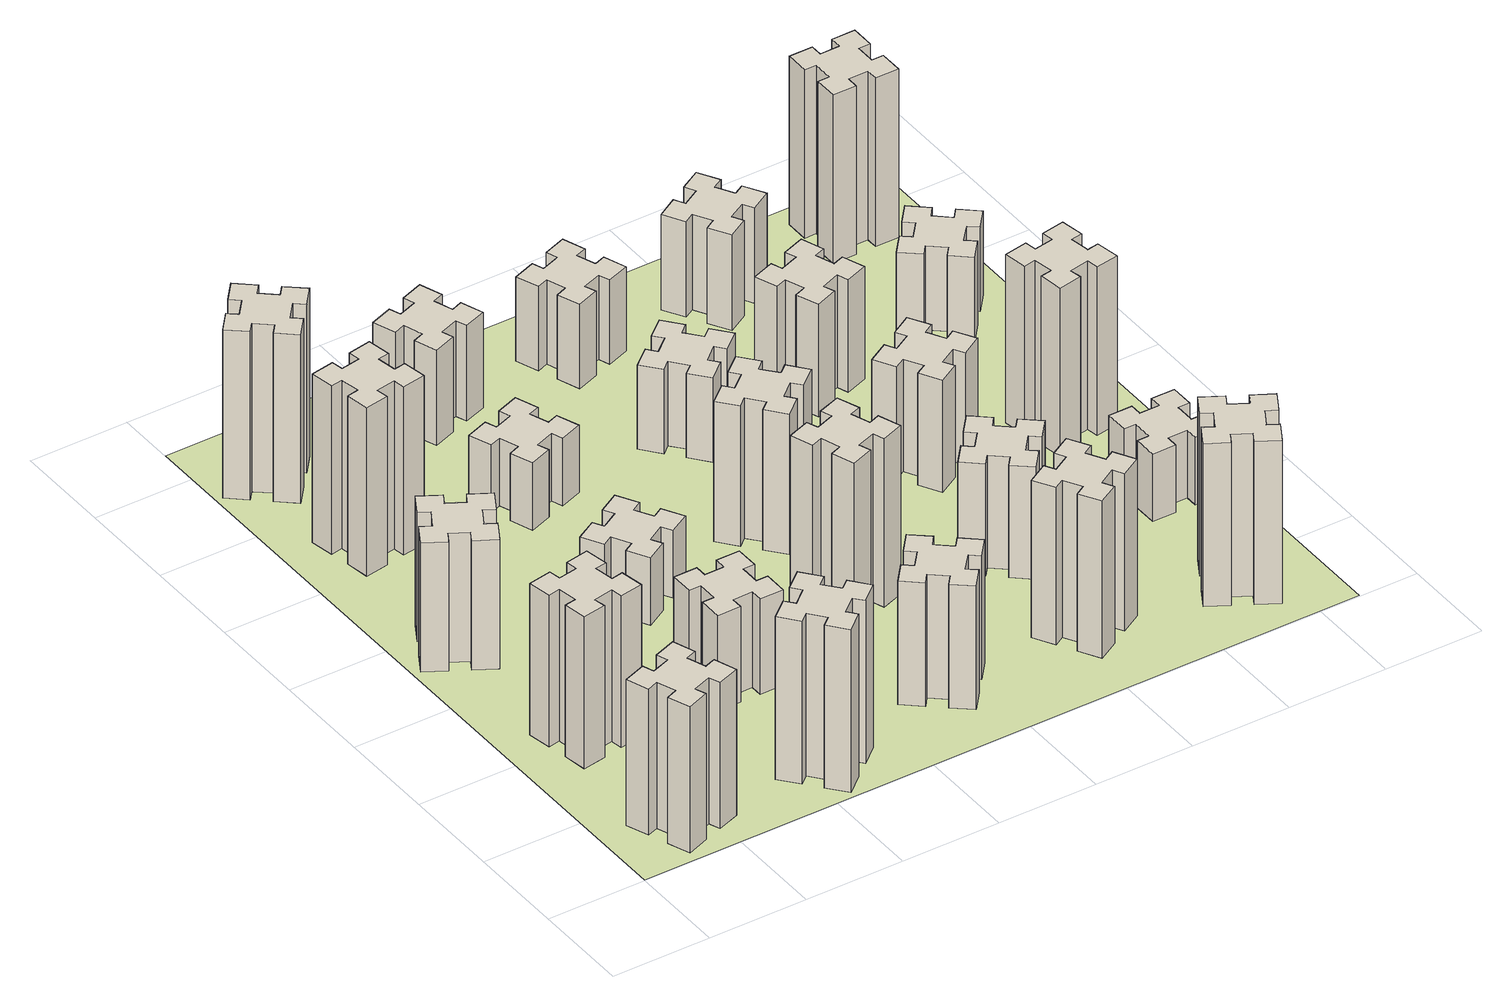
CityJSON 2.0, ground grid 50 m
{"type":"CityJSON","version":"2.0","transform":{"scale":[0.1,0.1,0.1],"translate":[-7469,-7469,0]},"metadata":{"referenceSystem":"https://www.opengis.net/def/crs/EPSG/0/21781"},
"CityObjects":{
"building1":{"type":"Building","attributes":{"class":"1000","function":"1000","usage":"1000","yearOfConstruction":2016,"roofType":"1000","measuredHeight":78,"storeysAboveGround":30,"storeysBelowGround":0},"geometry":[{"type":"Solid","lod":"1","boundaries":[[[[0,1,2,3,4,5,6,7,8,9,10,11,12,13,14,15,16,17,18,19]],[[17,16,20,21]],[[16,15,22,20]],[[15,14,23,22]],[[14,13,24,23]],[[13,12,25,24]],[[12,11,26,25]],[[11,10,27,26]],[[10,9,28,27]],[[9,8,29,28]],[[8,7,30,29]],[[7,6,31,30]],[[6,5,32,31]],[[5,4,33,32]],[[4,3,34,33]],[[3,2,35,34]],[[2,1,36,35]],[[1,0,37,36]],[[0,19,38,37]],[[19,18,39,38]],[[18,17,21,39]],[[24,25,26,27,28,29,30,31,32,33,34,35,36,37,38,39,21,20,22,23]]]]}]},
"building2":{"type":"Building","attributes":{"class":"1000","function":"1000","usage":"1000","yearOfConstruction":2016,"roofType":"1000","measuredHeight":81,"storeysAboveGround":30,"storeysBelowGround":0},"geometry":[{"type":"Solid","lod":"1","boundaries":[[[[40,41,42,43,44,45,46,47,48,49,50,51,52,53,54,55,56,57,58,59]],[[57,56,60,61]],[[56,55,62,60]],[[55,54,63,62]],[[54,53,64,63]],[[53,52,65,64]],[[52,51,66,65]],[[51,50,67,66]],[[50,49,68,67]],[[49,48,69,68]],[[48,47,70,69]],[[47,46,71,70]],[[46,45,72,71]],[[45,44,73,72]],[[44,43,74,73]],[[43,42,75,74]],[[42,41,76,75]],[[41,40,77,76]],[[40,59,78,77]],[[59,58,79,78]],[[58,57,61,79]],[[64,65,66,67,68,69,70,71,72,73,74,75,76,77,78,79,61,60,62,63]]]]}]},
"building3":{"type":"Building","attributes":{"class":"1000","function":"1000","usage":"1000","yearOfConstruction":2016,"roofType":"1000","measuredHeight":69,"storeysAboveGround":30,"storeysBelowGround":0},"geometry":[{"type":"Solid","lod":"1","boundaries":[[[[80,81,82,83,84,85,86,87,88,89,90,91,92,93,94,95,96,97,98,99]],[[97,96,100,101]],[[96,95,102,100]],[[95,94,103,102]],[[94,93,104,103]],[[93,92,105,104]],[[92,91,106,105]],[[91,90,107,106]],[[90,89,108,107]],[[89,88,109,108]],[[88,87,110,109]],[[87,86,111,110]],[[86,85,112,111]],[[85,84,113,112]],[[84,83,114,113]],[[83,82,115,114]],[[82,81,116,115]],[[81,80,117,116]],[[80,99,118,117]],[[99,98,119,118]],[[98,97,101,119]],[[104,105,106,107,108,109,110,111,112,113,114,115,116,117,118,119,101,100,102,103]]]]}]},
"building4":{"type":"Building","attributes":{"class":"1000","function":"1000","usage":"1000","yearOfConstruction":2016,"roofType":"1000","measuredHeight":90,"storeysAboveGround":30,"storeysBelowGround":0},"geometry":[{"type":"Solid","lod":"1","boundaries":[[[[120,121,122,123,124,125,126,127,128,129,130,131,132,133,134,135,136,137,138,139]],[[137,136,140,141]],[[136,135,142,140]],[[135,134,143,142]],[[134,133,144,143]],[[133,132,145,144]],[[132,131,146,145]],[[131,130,147,146]],[[130,129,148,147]],[[129,128,149,148]],[[128,127,150,149]],[[127,126,151,150]],[[126,125,152,151]],[[125,124,153,152]],[[124,123,154,153]],[[123,122,155,154]],[[122,121,156,155]],[[121,120,157,156]],[[120,139,158,157]],[[139,138,159,158]],[[138,137,141,159]],[[144,145,146,147,148,149,150,151,152,153,154,155,156,157,158,159,141,140,142,143]]]]}]},
"building5":{"type":"Building","attributes":{"class":"1000","function":"1000","usage":"1000","yearOfConstruction":2016,"roofType":"1000","measuredHeight":87,"storeysAboveGround":30,"storeysBelowGround":0},"geometry":[{"type":"Solid","lod":"1","boundaries":[[[[160,161,162,163,164,165,166,167,168,169,170,171,172,173,174,175,176,177,178,179]],[[177,176,180,181]],[[176,175,182,180]],[[175,174,183,182]],[[174,173,184,183]],[[173,172,185,184]],[[172,171,186,185]],[[171,170,187,186]],[[170,169,188,187]],[[169,168,189,188]],[[168,167,190,189]],[[167,166,191,190]],[[166,165,192,191]],[[165,164,193,192]],[[164,163,194,193]],[[163,162,195,194]],[[162,161,196,195]],[[161,160,197,196]],[[160,179,198,197]],[[179,178,199,198]],[[178,177,181,199]],[[184,185,186,187,188,189,190,191,192,193,194,195,196,197,198,199,181,180,182,183]]]]}]},
"building6":{"type":"Building","attributes":{"class":"1000","function":"1000","usage":"1000","yearOfConstruction":2016,"roofType":"1000","measuredHeight":90,"storeysAboveGround":30,"storeysBelowGround":0},"geometry":[{"type":"Solid","lod":"1","boundaries":[[[[200,201,202,203,204,205,206,207,208,209,210,211,212,213,214,215,216,217,218,219]],[[217,216,220,221]],[[216,215,222,220]],[[215,214,223,222]],[[214,213,224,223]],[[213,212,225,224]],[[212,211,226,225]],[[211,210,227,226]],[[210,209,228,227]],[[209,208,229,228]],[[208,207,230,229]],[[207,206,231,230]],[[206,205,232,231]],[[205,204,233,232]],[[204,203,234,233]],[[203,202,235,234]],[[202,201,236,235]],[[201,200,237,236]],[[200,219,238,237]],[[219,218,239,238]],[[218,217,221,239]],[[224,225,226,227,228,229,230,231,232,233,234,235,236,237,238,239,221,220,222,223]]]]}]},
"building7":{"type":"Building","attributes":{"class":"1000","function":"1000","usage":"1000","yearOfConstruction":2016,"roofType":"1000","measuredHeight":51,"storeysAboveGround":30,"storeysBelowGround":0},"geometry":[{"type":"Solid","lod":"1","boundaries":[[[[240,241,242,243,244,245,246,247,248,249,250,251,252,253,254,255,256,257,258,259]],[[257,256,260,261]],[[256,255,262,260]],[[255,254,263,262]],[[254,253,264,263]],[[253,252,265,264]],[[252,251,266,265]],[[251,250,267,266]],[[250,249,268,267]],[[249,248,269,268]],[[248,247,270,269]],[[247,246,271,270]],[[246,245,272,271]],[[245,244,273,272]],[[244,243,274,273]],[[243,242,275,274]],[[242,241,276,275]],[[241,240,277,276]],[[240,259,278,277]],[[259,258,279,278]],[[258,257,261,279]],[[264,265,266,267,268,269,270,271,272,273,274,275,276,277,278,279,261,260,262,263]]]]}]},
"building8":{"type":"Building","attributes":{"class":"1000","function":"1000","usage":"1000","yearOfConstruction":2016,"roofType":"1000","measuredHeight":36,"storeysAboveGround":30,"storeysBelowGround":0},"geometry":[{"type":"Solid","lod":"1","boundaries":[[[[280,281,282,283,284,285,286,287,288,289,290,291,292,293,294,295,296,297,298,299]],[[297,296,300,301]],[[296,295,302,300]],[[295,294,303,302]],[[294,293,304,303]],[[293,292,305,304]],[[292,291,306,305]],[[291,290,307,306]],[[290,289,308,307]],[[289,288,309,308]],[[288,287,310,309]],[[287,286,311,310]],[[286,285,312,311]],[[285,284,313,312]],[[284,283,314,313]],[[283,282,315,314]],[[282,281,316,315]],[[281,280,317,316]],[[280,299,318,317]],[[299,298,319,318]],[[298,297,301,319]],[[304,305,306,307,308,309,310,311,312,313,314,315,316,317,318,319,301,300,302,303]]]]}]},
"building9":{"type":"Building","attributes":{"class":"1000","function":"1000","usage":"1000","yearOfConstruction":2016,"roofType":"1000","measuredHeight":36,"storeysAboveGround":30,"storeysBelowGround":0},"geometry":[{"type":"Solid","lod":"1","boundaries":[[[[320,321,322,323,324,325,326,327,328,329,330,331,332,333,334,335,336,337,338,339]],[[337,336,340,341]],[[336,335,342,340]],[[335,334,343,342]],[[334,333,344,343]],[[333,332,345,344]],[[332,331,346,345]],[[331,330,347,346]],[[330,329,348,347]],[[329,328,349,348]],[[328,327,350,349]],[[327,326,351,350]],[[326,325,352,351]],[[325,324,353,352]],[[324,323,354,353]],[[323,322,355,354]],[[322,321,356,355]],[[321,320,357,356]],[[320,339,358,357]],[[339,338,359,358]],[[338,337,341,359]],[[344,345,346,347,348,349,350,351,352,353,354,355,356,357,358,359,341,340,342,343]]]]}]},
"building10":{"type":"Building","attributes":{"class":"1000","function":"1000","usage":"1000","yearOfConstruction":2016,"roofType":"1000","measuredHeight":66,"storeysAboveGround":30,"storeysBelowGround":0},"geometry":[{"type":"Solid","lod":"1","boundaries":[[[[360,361,362,363,364,365,366,367,368,369,370,371,372,373,374,375,376,377,378,379]],[[377,376,380,381]],[[376,375,382,380]],[[375,374,383,382]],[[374,373,384,383]],[[373,372,385,384]],[[372,371,386,385]],[[371,370,387,386]],[[370,369,388,387]],[[369,368,389,388]],[[368,367,390,389]],[[367,366,391,390]],[[366,365,392,391]],[[365,364,393,392]],[[364,363,394,393]],[[363,362,395,394]],[[362,361,396,395]],[[361,360,397,396]],[[360,379,398,397]],[[379,378,399,398]],[[378,377,381,399]],[[384,385,386,387,388,389,390,391,392,393,394,395,396,397,398,399,381,380,382,383]]]]}]},
"building11":{"type":"Building","attributes":{"class":"1000","function":"1000","usage":"1000","yearOfConstruction":2016,"roofType":"1000","measuredHeight":51,"storeysAboveGround":30,"storeysBelowGround":0},"geometry":[{"type":"Solid","lod":"1","boundaries":[[[[400,401,402,403,404,405,406,407,408,409,410,411,412,413,414,415,416,417,418,419]],[[417,416,420,421]],[[416,415,422,420]],[[415,414,423,422]],[[414,413,424,423]],[[413,412,425,424]],[[412,411,426,425]],[[411,410,427,426]],[[410,409,428,427]],[[409,408,429,428]],[[408,407,430,429]],[[407,406,431,430]],[[406,405,432,431]],[[405,404,433,432]],[[404,403,434,433]],[[403,402,435,434]],[[402,401,436,435]],[[401,400,437,436]],[[400,419,438,437]],[[419,418,439,438]],[[418,417,421,439]],[[424,425,426,427,428,429,430,431,432,433,434,435,436,437,438,439,421,420,422,423]]]]}]},
"building12":{"type":"Building","attributes":{"class":"1000","function":"1000","usage":"1000","yearOfConstruction":2016,"roofType":"1000","measuredHeight":90,"storeysAboveGround":30,"storeysBelowGround":0},"geometry":[{"type":"Solid","lod":"1","boundaries":[[[[440,441,442,443,444,445,446,447,448,449,450,451,452,453,454,455,456,457,458,459]],[[457,456,460,461]],[[456,455,462,460]],[[455,454,463,462]],[[454,453,464,463]],[[453,452,465,464]],[[452,451,466,465]],[[451,450,467,466]],[[450,449,468,467]],[[449,448,469,468]],[[448,447,470,469]],[[447,446,471,470]],[[446,445,472,471]],[[445,444,473,472]],[[444,443,474,473]],[[443,442,475,474]],[[442,441,476,475]],[[441,440,477,476]],[[440,459,478,477]],[[459,458,479,478]],[[458,457,461,479]],[[464,465,466,467,468,469,470,471,472,473,474,475,476,477,478,479,461,460,462,463]]]]}]},
"building13":{"type":"Building","attributes":{"class":"1000","function":"1000","usage":"1000","yearOfConstruction":2016,"roofType":"1000","measuredHeight":75,"storeysAboveGround":30,"storeysBelowGround":0},"geometry":[{"type":"Solid","lod":"1","boundaries":[[[[480,481,482,483,484,485,486,487,488,489,490,491,492,493,494,495,496,497,498,499]],[[497,496,500,501]],[[496,495,502,500]],[[495,494,503,502]],[[494,493,504,503]],[[493,492,505,504]],[[492,491,506,505]],[[491,490,507,506]],[[490,489,508,507]],[[489,488,509,508]],[[488,487,510,509]],[[487,486,511,510]],[[486,485,512,511]],[[485,484,513,512]],[[484,483,514,513]],[[483,482,515,514]],[[482,481,516,515]],[[481,480,517,516]],[[480,499,518,517]],[[499,498,519,518]],[[498,497,501,519]],[[504,505,506,507,508,509,510,511,512,513,514,515,516,517,518,519,501,500,502,503]]]]}]},
"building14":{"type":"Building","attributes":{"class":"1000","function":"1000","usage":"1000","yearOfConstruction":2016,"roofType":"1000","measuredHeight":45,"storeysAboveGround":30,"storeysBelowGround":0},"geometry":[{"type":"Solid","lod":"1","boundaries":[[[[520,521,522,523,524,525,526,527,528,529,530,531,532,533,534,535,536,537,538,539]],[[537,536,540,541]],[[536,535,542,540]],[[535,534,543,542]],[[534,533,544,543]],[[533,532,545,544]],[[532,531,546,545]],[[531,530,547,546]],[[530,529,548,547]],[[529,528,549,548]],[[528,527,550,549]],[[527,526,551,550]],[[526,525,552,551]],[[525,524,553,552]],[[524,523,554,553]],[[523,522,555,554]],[[522,521,556,555]],[[521,520,557,556]],[[520,539,558,557]],[[539,538,559,558]],[[538,537,541,559]],[[544,545,546,547,548,549,550,551,552,553,554,555,556,557,558,559,541,540,542,543]]]]}]},
"building15":{"type":"Building","attributes":{"class":"1000","function":"1000","usage":"1000","yearOfConstruction":2016,"roofType":"1000","measuredHeight":84,"storeysAboveGround":30,"storeysBelowGround":0},"geometry":[{"type":"Solid","lod":"1","boundaries":[[[[560,561,562,563,564,565,566,567,568,569,570,571,572,573,574,575,576,577,578,579]],[[577,576,580,581]],[[576,575,582,580]],[[575,574,583,582]],[[574,573,584,583]],[[573,572,585,584]],[[572,571,586,585]],[[571,570,587,586]],[[570,569,588,587]],[[569,568,589,588]],[[568,567,590,589]],[[567,566,591,590]],[[566,565,592,591]],[[565,564,593,592]],[[564,563,594,593]],[[563,562,595,594]],[[562,561,596,595]],[[561,560,597,596]],[[560,579,598,597]],[[579,578,599,598]],[[578,577,581,599]],[[584,585,586,587,588,589,590,591,592,593,594,595,596,597,598,599,581,580,582,583]]]]}]},
"building16":{"type":"Building","attributes":{"class":"1000","function":"1000","usage":"1000","yearOfConstruction":2016,"roofType":"1000","measuredHeight":45,"storeysAboveGround":30,"storeysBelowGround":0},"geometry":[{"type":"Solid","lod":"1","boundaries":[[[[600,601,602,603,604,605,606,607,608,609,610,611,612,613,614,615,616,617,618,619]],[[617,616,620,621]],[[616,615,622,620]],[[615,614,623,622]],[[614,613,624,623]],[[613,612,625,624]],[[612,611,626,625]],[[611,610,627,626]],[[610,609,628,627]],[[609,608,629,628]],[[608,607,630,629]],[[607,606,631,630]],[[606,605,632,631]],[[605,604,633,632]],[[604,603,634,633]],[[603,602,635,634]],[[602,601,636,635]],[[601,600,637,636]],[[600,619,638,637]],[[619,618,639,638]],[[618,617,621,639]],[[624,625,626,627,628,629,630,631,632,633,634,635,636,637,638,639,621,620,622,623]]]]}]},
"building17":{"type":"Building","attributes":{"class":"1000","function":"1000","usage":"1000","yearOfConstruction":2016,"roofType":"1000","measuredHeight":60,"storeysAboveGround":30,"storeysBelowGround":0},"geometry":[{"type":"Solid","lod":"1","boundaries":[[[[640,641,642,643,644,645,646,647,648,649,650,651,652,653,654,655,656,657,658,659]],[[657,656,660,661]],[[656,655,662,660]],[[655,654,663,662]],[[654,653,664,663]],[[653,652,665,664]],[[652,651,666,665]],[[651,650,667,666]],[[650,649,668,667]],[[649,648,669,668]],[[648,647,670,669]],[[647,646,671,670]],[[646,645,672,671]],[[645,644,673,672]],[[644,643,674,673]],[[643,642,675,674]],[[642,641,676,675]],[[641,640,677,676]],[[640,659,678,677]],[[659,658,679,678]],[[658,657,661,679]],[[664,665,666,667,668,669,670,671,672,673,674,675,676,677,678,679,661,660,662,663]]]]}]},
"building18":{"type":"Building","attributes":{"class":"1000","function":"1000","usage":"1000","yearOfConstruction":2016,"roofType":"1000","measuredHeight":60,"storeysAboveGround":30,"storeysBelowGround":0},"geometry":[{"type":"Solid","lod":"1","boundaries":[[[[680,681,682,683,684,685,686,687,688,689,690,691,692,693,694,695,696,697,698,699]],[[697,696,700,701]],[[696,695,702,700]],[[695,694,703,702]],[[694,693,704,703]],[[693,692,705,704]],[[692,691,706,705]],[[691,690,707,706]],[[690,689,708,707]],[[689,688,709,708]],[[688,687,710,709]],[[687,686,711,710]],[[686,685,712,711]],[[685,684,713,712]],[[684,683,714,713]],[[683,682,715,714]],[[682,681,716,715]],[[681,680,717,716]],[[680,699,718,717]],[[699,698,719,718]],[[698,697,701,719]],[[704,705,706,707,708,709,710,711,712,713,714,715,716,717,718,719,701,700,702,703]]]]}]},
"building19":{"type":"Building","attributes":{"class":"1000","function":"1000","usage":"1000","yearOfConstruction":2016,"roofType":"1000","measuredHeight":60,"storeysAboveGround":30,"storeysBelowGround":0},"geometry":[{"type":"Solid","lod":"1","boundaries":[[[[720,721,722,723,724,725,726,727,728,729,730,731,732,733,734,735,736,737,738,739]],[[737,736,740,741]],[[736,735,742,740]],[[735,734,743,742]],[[734,733,744,743]],[[733,732,745,744]],[[732,731,746,745]],[[731,730,747,746]],[[730,729,748,747]],[[729,728,749,748]],[[728,727,750,749]],[[727,726,751,750]],[[726,725,752,751]],[[725,724,753,752]],[[724,723,754,753]],[[723,722,755,754]],[[722,721,756,755]],[[721,720,757,756]],[[720,739,758,757]],[[739,738,759,758]],[[738,737,741,759]],[[744,745,746,747,748,749,750,751,752,753,754,755,756,757,758,759,741,740,742,743]]]]}]},
"building20":{"type":"Building","attributes":{"class":"1000","function":"1000","usage":"1000","yearOfConstruction":2016,"roofType":"1000","measuredHeight":87,"storeysAboveGround":30,"storeysBelowGround":0},"geometry":[{"type":"Solid","lod":"1","boundaries":[[[[760,761,762,763,764,765,766,767,768,769,770,771,772,773,774,775,776,777,778,779]],[[777,776,780,781]],[[776,775,782,780]],[[775,774,783,782]],[[774,773,784,783]],[[773,772,785,784]],[[772,771,786,785]],[[771,770,787,786]],[[770,769,788,787]],[[769,768,789,788]],[[768,767,790,789]],[[767,766,791,790]],[[766,765,792,791]],[[765,764,793,792]],[[764,763,794,793]],[[763,762,795,794]],[[762,761,796,795]],[[761,760,797,796]],[[760,779,798,797]],[[779,778,799,798]],[[778,777,781,799]],[[784,785,786,787,788,789,790,791,792,793,794,795,796,797,798,799,781,780,782,783]]]]}]},
"building21":{"type":"Building","attributes":{"class":"1000","function":"1000","usage":"1000","yearOfConstruction":2016,"roofType":"1000","measuredHeight":51,"storeysAboveGround":30,"storeysBelowGround":0},"geometry":[{"type":"Solid","lod":"1","boundaries":[[[[800,801,802,803,804,805,806,807,808,809,810,811,812,813,814,815,816,817,818,819]],[[817,816,820,821]],[[816,815,822,820]],[[815,814,823,822]],[[814,813,824,823]],[[813,812,825,824]],[[812,811,826,825]],[[811,810,827,826]],[[810,809,828,827]],[[809,808,829,828]],[[808,807,830,829]],[[807,806,831,830]],[[806,805,832,831]],[[805,804,833,832]],[[804,803,834,833]],[[803,802,835,834]],[[802,801,836,835]],[[801,800,837,836]],[[800,819,838,837]],[[819,818,839,838]],[[818,817,821,839]],[[824,825,826,827,828,829,830,831,832,833,834,835,836,837,838,839,821,820,822,823]]]]}]},
"building22":{"type":"Building","attributes":{"class":"1000","function":"1000","usage":"1000","yearOfConstruction":2016,"roofType":"1000","measuredHeight":36,"storeysAboveGround":30,"storeysBelowGround":0},"geometry":[{"type":"Solid","lod":"1","boundaries":[[[[840,841,842,843,844,845,846,847,848,849,850,851,852,853,854,855,856,857,858,859]],[[857,856,860,861]],[[856,855,862,860]],[[855,854,863,862]],[[854,853,864,863]],[[853,852,865,864]],[[852,851,866,865]],[[851,850,867,866]],[[850,849,868,867]],[[849,848,869,868]],[[848,847,870,869]],[[847,846,871,870]],[[846,845,872,871]],[[845,844,873,872]],[[844,843,874,873]],[[843,842,875,874]],[[842,841,876,875]],[[841,840,877,876]],[[840,859,878,877]],[[859,858,879,878]],[[858,857,861,879]],[[864,865,866,867,868,869,870,871,872,873,874,875,876,877,878,879,861,860,862,863]]]]}]},
"building23":{"type":"Building","attributes":{"class":"1000","function":"1000","usage":"1000","yearOfConstruction":2016,"roofType":"1000","measuredHeight":90,"storeysAboveGround":30,"storeysBelowGround":0},"geometry":[{"type":"Solid","lod":"1","boundaries":[[[[880,881,882,883,884,885,886,887,888,889,890,891,892,893,894,895,896,897,898,899]],[[897,896,900,901]],[[896,895,902,900]],[[895,894,903,902]],[[894,893,904,903]],[[893,892,905,904]],[[892,891,906,905]],[[891,890,907,906]],[[890,889,908,907]],[[889,888,909,908]],[[888,887,910,909]],[[887,886,911,910]],[[886,885,912,911]],[[885,884,913,912]],[[884,883,914,913]],[[883,882,915,914]],[[882,881,916,915]],[[881,880,917,916]],[[880,899,918,917]],[[899,898,919,918]],[[898,897,901,919]],[[904,905,906,907,908,909,910,911,912,913,914,915,916,917,918,919,901,900,902,903]]]]}]},
"building24":{"type":"Building","attributes":{"class":"1000","function":"1000","usage":"1000","yearOfConstruction":2016,"roofType":"1000","measuredHeight":45,"storeysAboveGround":30,"storeysBelowGround":0},"geometry":[{"type":"Solid","lod":"1","boundaries":[[[[920,921,922,923,924,925,926,927,928,929,930,931,932,933,934,935,936,937,938,939]],[[937,936,940,941]],[[936,935,942,940]],[[935,934,943,942]],[[934,933,944,943]],[[933,932,945,944]],[[932,931,946,945]],[[931,930,947,946]],[[930,929,948,947]],[[929,928,949,948]],[[928,927,950,949]],[[927,926,951,950]],[[926,925,952,951]],[[925,924,953,952]],[[924,923,954,953]],[[923,922,955,954]],[[922,921,956,955]],[[921,920,957,956]],[[920,939,958,957]],[[939,938,959,958]],[[938,937,941,959]],[[944,945,946,947,948,949,950,951,952,953,954,955,956,957,958,959,941,940,942,943]]]]}]},
"building25":{"type":"Building","attributes":{"class":"1000","function":"1000","usage":"1000","yearOfConstruction":2016,"roofType":"1000","measuredHeight":90,"storeysAboveGround":30,"storeysBelowGround":0},"geometry":[{"type":"Solid","lod":"1","boundaries":[[[[960,961,962,963,964,965,966,967,968,969,970,971,972,973,974,975,976,977,978,979]],[[977,976,980,981]],[[976,975,982,980]],[[975,974,983,982]],[[974,973,984,983]],[[973,972,985,984]],[[972,971,986,985]],[[971,970,987,986]],[[970,969,988,987]],[[969,968,989,988]],[[968,967,990,989]],[[967,966,991,990]],[[966,965,992,991]],[[965,964,993,992]],[[964,963,994,993]],[[963,962,995,994]],[[962,961,996,995]],[[961,960,997,996]],[[960,979,998,997]],[[979,978,999,998]],[[978,977,981,999]],[[984,985,986,987,988,989,990,991,992,993,994,995,996,997,998,999,981,980,982,983]]]]}]},
"landuse1":{"type":"LandUse","attributes":{"name":"plot1","function":"1010"},"geometry":[{"type":"MultiSurface","lod":"1","boundaries":[[[1000,1001,1002,1003]]]}]}
},
"vertices":[
[385,396,0],[291,362,0],[270,418,0],[157,377,0],[199,264,0],[255,285,0],[289,191,0],[233,170,0],[274,57,0],[387,99,0],[366,155,0],[460,189,0],[480,133,0],[593,174,0],[552,287,0],[496,266,0],[462,360,0],[518,380,0],[477,493,0],[364,452,0],[462,360,780],[518,380,780],[496,266,780],[552,287,780],[593,174,780],[480,133,780],[460,189,780],[366,155,780],[387,99,780],[274,57,780],[233,170,780],[289,191,780],[255,285,780],[199,264,780],[157,377,780],[270,418,780],[291,362,780],[385,396,780],[364,452,780],[477,493,780],
[405,1132,0],[307,1115,0],[297,1174,0],[178,1153,0],[199,1035,0],[258,1045,0],[276,947,0],[217,937,0],[237,818,0],[356,839,0],[345,898,0],[444,916,0],[454,857,0],[572,877,0],[551,996,0],[492,985,0],[475,1084,0],[534,1094,0],[513,1212,0],[395,1191,0],[475,1084,810],[534,1094,810],[492,985,810],[551,996,810],[572,877,810],[454,857,810],[444,916,810],[345,898,810],[356,839,810],[237,818,810],[217,937,810],[276,947,810],[258,1045,810],[199,1035,810],[178,1153,810],[297,1174,810],[307,1115,810],[405,1132,810],[395,1191,810],[513,1212,810],
[374,1926,0],[287,1976,0],[317,2028,0],[213,2088,0],[153,1984,0],[205,1954,0],[155,1867,0],[103,1897,0],[43,1793,0],[147,1733,0],[177,1785,0],[264,1735,0],[234,1683,0],[338,1623,0],[398,1727,0],[346,1757,0],[396,1844,0],[448,1814,0],[508,1918,0],[404,1978,0],[396,1844,690],[448,1814,690],[346,1757,690],[398,1727,690],[338,1623,690],[234,1683,690],[264,1735,690],[177,1785,690],[147,1733,690],[43,1793,690],[103,1897,690],[155,1867,690],[205,1954,690],[153,1984,690],[213,2088,690],[317,2028,690],[287,1976,690],[374,1926,690],[404,1978,690],[508,1918,690],
[405,2812,0],[307,2795,0],[297,2854,0],[178,2833,0],[199,2715,0],[258,2725,0],[276,2627,0],[217,2617,0],[237,2498,0],[356,2519,0],[345,2578,0],[444,2596,0],[454,2537,0],[572,2557,0],[551,2676,0],[492,2665,0],[475,2764,0],[534,2774,0],[513,2892,0],[395,2871,0],[475,2764,900],[534,2774,900],[492,2665,900],[551,2676,900],[572,2557,900],[454,2537,900],[444,2596,900],[345,2578,900],[356,2519,900],[237,2498,900],[217,2617,900],[276,2627,900],[258,2725,900],[199,2715,900],[178,2833,900],[297,2854,900],[307,2795,900],[405,2812,900],[395,2871,900],[513,2892,900],
[1232,308,0],[1167,384,0],[1213,423,0],[1136,515,0],[1044,438,0],[1083,392,0],[1006,327,0],[968,373,0],[876,296,0],[953,204,0],[999,243,0],[1063,166,0],[1017,128,0],[1094,36,0],[1186,113,0],[1148,159,0],[1224,223,0],[1263,177,0],[1355,254,0],[1278,346,0],[1224,223,870],[1263,177,870],[1148,159,870],[1186,113,870],[1094,36,870],[1017,128,870],[1063,166,870],[999,243,870],[953,204,870],[876,296,870],[968,373,870],[1006,327,870],[1083,392,870],[1044,438,870],[1136,515,870],[1213,423,870],[1167,384,870],[1232,308,870],[1278,346,870],[1355,254,870],
[384,3387,0],[308,3452,0],[346,3498,0],[254,3575,0],[177,3483,0],[223,3444,0],[159,3368,0],[113,3406,0],[36,3314,0],[128,3237,0],[166,3283,0],[243,3219,0],[204,3173,0],[296,3096,0],[373,3188,0],[327,3226,0],[392,3303,0],[438,3264,0],[515,3356,0],[423,3433,0],[392,3303,900],[438,3264,900],[327,3226,900],[373,3188,900],[296,3096,900],[204,3173,900],[243,3219,900],[166,3283,900],[128,3237,900],[36,3314,900],[113,3406,900],[159,3368,900],[223,3444,900],[177,3483,900],[254,3575,900],[346,3498,900],[308,3452,900],[384,3387,900],[423,3433,900],[515,3356,900],
[1165,1125,0],[1065,1125,0],[1065,1185,0],[945,1185,0],[945,1065,0],[1005,1065,0],[1005,965,0],[945,965,0],[945,845,0],[1065,845,0],[1065,905,0],[1165,905,0],[1165,845,0],[1285,845,0],[1285,965,0],[1225,965,0],[1225,1065,0],[1285,1065,0],[1285,1185,0],[1165,1185,0],[1225,1065,510],[1285,1065,510],[1225,965,510],[1285,965,510],[1285,845,510],[1165,845,510],[1165,905,510],[1065,905,510],[1065,845,510],[945,845,510],[945,965,510],[1005,965,510],[1005,1065,510],[945,1065,510],[945,1185,510],[1065,1185,510],[1065,1125,510],[1165,1125,510],[1165,1185,510],[1285,1185,510],
[995,1744,0],[1045,1657,0],[993,1627,0],[1053,1523,0],[1157,1583,0],[1127,1635,0],[1214,1685,0],[1244,1633,0],[1348,1693,0],[1288,1797,0],[1236,1767,0],[1186,1854,0],[1238,1884,0],[1178,1988,0],[1074,1928,0],[1104,1876,0],[1017,1826,0],[987,1878,0],[883,1818,0],[943,1714,0],[1017,1826,360],[987,1878,360],[1104,1876,360],[1074,1928,360],[1178,1988,360],[1238,1884,360],[1186,1854,360],[1236,1767,360],[1288,1797,360],[1348,1693,360],[1244,1633,360],[1214,1685,360],[1127,1635,360],[1157,1583,360],[1053,1523,360],[993,1627,360],[1045,1657,360],[995,1744,360],[943,1714,360],[883,1818,360],
[1125,2716,0],[1031,2682,0],[1010,2738,0],[897,2697,0],[939,2584,0],[995,2605,0],[1029,2511,0],[973,2490,0],[1014,2377,0],[1127,2419,0],[1106,2475,0],[1200,2509,0],[1220,2453,0],[1333,2494,0],[1292,2607,0],[1236,2586,0],[1202,2680,0],[1258,2700,0],[1217,2813,0],[1104,2772,0],[1202,2680,360],[1258,2700,360],[1236,2586,360],[1292,2607,360],[1333,2494,360],[1220,2453,360],[1200,2509,360],[1106,2475,360],[1127,2419,360],[1014,2377,360],[973,2490,360],[1029,2511,360],[995,2605,360],[939,2584,360],[897,2697,360],[1010,2738,360],[1031,2682,360],[1125,2716,360],[1104,2772,360],[1217,2813,360],
[1803,584,0],[1739,508,0],[1693,546,0],[1616,454,0],[1708,377,0],[1746,423,0],[1823,359,0],[1784,313,0],[1876,236,0],[1953,328,0],[1907,366,0],[1972,443,0],[2018,404,0],[2095,496,0],[2003,573,0],[1964,527,0],[1888,592,0],[1926,638,0],[1834,715,0],[1757,623,0],[1888,592,660],[1926,638,660],[1964,527,660],[2003,573,660],[2095,496,660],[2018,404,660],[1972,443,660],[1907,366,660],[1953,328,660],[1876,236,660],[1784,313,660],[1823,359,660],[1746,423,660],[1708,377,660],[1616,454,660],[1693,546,660],[1739,508,660],[1803,584,660],[1757,623,660],[1834,715,660],
[1125,3456,0],[1031,3422,0],[1010,3478,0],[897,3437,0],[939,3324,0],[995,3345,0],[1029,3251,0],[973,3230,0],[1014,3117,0],[1127,3159,0],[1106,3215,0],[1200,3249,0],[1220,3193,0],[1333,3234,0],[1292,3347,0],[1236,3326,0],[1202,3420,0],[1258,3440,0],[1217,3553,0],[1104,3512,0],[1202,3420,510],[1258,3440,510],[1236,3326,510],[1292,3347,510],[1333,3234,510],[1220,3193,510],[1200,3249,510],[1106,3215,510],[1127,3159,510],[1014,3117,510],[973,3230,510],[1029,3251,510],[995,3345,510],[939,3324,510],[897,3437,510],[1010,3478,510],[1031,3422,510],[1125,3456,510],[1104,3512,510],[1217,3553,510],
[1846,1095,0],[1940,1129,0],[1960,1073,0],[2073,1114,0],[2032,1227,0],[1976,1206,0],[1942,1300,0],[1998,1320,0],[1957,1433,0],[1844,1392,0],[1865,1336,0],[1771,1302,0],[1750,1358,0],[1637,1317,0],[1679,1204,0],[1735,1225,0],[1769,1131,0],[1713,1110,0],[1754,997,0],[1867,1039,0],[1769,1131,900],[1713,1110,900],[1735,1225,900],[1679,1204,900],[1637,1317,900],[1750,1358,900],[1771,1302,900],[1865,1336,900],[1844,1392,900],[1957,1433,900],[1998,1320,900],[1942,1300,900],[1976,1206,900],[2032,1227,900],[2073,1114,900],[1960,1073,900],[1940,1129,900],[1846,1095,900],[1867,1039,900],[1754,997,900],
[1888,1739,0],[1964,1803,0],[2003,1757,0],[2095,1834,0],[2018,1926,0],[1972,1888,0],[1907,1964,0],[1953,2003,0],[1876,2095,0],[1784,2018,0],[1823,1972,0],[1746,1907,0],[1708,1953,0],[1616,1876,0],[1693,1784,0],[1739,1823,0],[1803,1746,0],[1757,1708,0],[1834,1616,0],[1926,1693,0],[1803,1746,750],[1757,1708,750],[1739,1823,750],[1693,1784,750],[1616,1876,750],[1708,1953,750],[1746,1907,750],[1823,1972,750],[1784,2018,750],[1876,2095,750],[1953,2003,750],[1907,1964,750],[1972,1888,750],[2018,1926,750],[2095,1834,750],[2003,1757,750],[1964,1803,750],[1888,1739,750],[1926,1693,750],[1834,1616,750],
[1988,2479,0],[2064,2543,0],[2103,2497,0],[2195,2574,0],[2118,2666,0],[2072,2628,0],[2007,2704,0],[2053,2743,0],[1976,2835,0],[1884,2758,0],[1923,2712,0],[1846,2647,0],[1808,2693,0],[1716,2616,0],[1793,2524,0],[1839,2563,0],[1903,2486,0],[1857,2448,0],[1934,2356,0],[2026,2433,0],[1903,2486,450],[1857,2448,450],[1839,2563,450],[1793,2524,450],[1716,2616,450],[1808,2693,450],[1846,2647,450],[1923,2712,450],[1884,2758,450],[1976,2835,450],[2053,2743,450],[2007,2704,450],[2072,2628,450],[2118,2666,450],[2195,2574,450],[2103,2497,450],[2064,2543,450],[1988,2479,450],[2026,2433,450],[1934,2356,450],
[2475,464,0],[2525,377,0],[2473,347,0],[2533,243,0],[2637,303,0],[2607,355,0],[2694,405,0],[2724,353,0],[2828,413,0],[2768,517,0],[2716,487,0],[2666,574,0],[2718,604,0],[2658,708,0],[2554,648,0],[2584,596,0],[2497,546,0],[2467,598,0],[2363,538,0],[2423,434,0],[2497,546,840],[2467,598,840],[2584,596,840],[2554,648,840],[2658,708,840],[2718,604,840],[2666,574,840],[2716,487,840],[2768,517,840],[2828,413,840],[2724,353,840],[2694,405,840],[2607,355,840],[2637,303,840],[2533,243,840],[2473,347,840],[2525,377,840],[2475,464,840],[2423,434,840],[2363,538,840],
[1865,3456,0],[1771,3422,0],[1750,3478,0],[1637,3437,0],[1679,3324,0],[1735,3345,0],[1769,3251,0],[1713,3230,0],[1754,3117,0],[1867,3159,0],[1846,3215,0],[1940,3249,0],[1960,3193,0],[2073,3234,0],[2032,3347,0],[1976,3326,0],[1942,3420,0],[1998,3440,0],[1957,3553,0],[1844,3512,0],[1942,3420,450],[1998,3440,450],[1976,3326,450],[2032,3347,450],[2073,3234,450],[1960,3193,450],[1940,3249,450],[1846,3215,450],[1867,3159,450],[1754,3117,450],[1713,3230,450],[1769,3251,450],[1735,3345,450],[1679,3324,450],[1637,3437,450],[1750,3478,450],[1771,3422,450],[1865,3456,450],[1844,3512,450],[1957,3553,450],
[2647,1006,0],[2712,1083,0],[2758,1044,0],[2835,1136,0],[2743,1213,0],[2704,1167,0],[2628,1232,0],[2666,1278,0],[2574,1355,0],[2497,1263,0],[2543,1224,0],[2479,1148,0],[2433,1186,0],[2356,1094,0],[2448,1017,0],[2486,1063,0],[2563,999,0],[2524,953,0],[2616,876,0],[2693,968,0],[2563,999,600],[2524,953,600],[2486,1063,600],[2448,1017,600],[2356,1094,600],[2433,1186,600],[2479,1148,600],[2543,1224,600],[2497,1263,600],[2574,1355,600],[2666,1278,600],[2628,1232,600],[2704,1167,600],[2743,1213,600],[2835,1136,600],[2758,1044,600],[2712,1083,600],[2647,1006,600],[2693,968,600],[2616,876,600],
[2816,1867,0],[2766,1954,0],[2818,1984,0],[2758,2088,0],[2654,2028,0],[2684,1976,0],[2597,1926,0],[2567,1978,0],[2463,1918,0],[2523,1814,0],[2575,1844,0],[2625,1757,0],[2573,1727,0],[2633,1623,0],[2737,1683,0],[2707,1735,0],[2794,1785,0],[2824,1733,0],[2928,1793,0],[2868,1897,0],[2794,1785,600],[2824,1733,600],[2707,1735,600],[2737,1683,600],[2633,1623,600],[2573,1727,600],[2625,1757,600],[2575,1844,600],[2523,1814,600],[2463,1918,600],[2567,1978,600],[2597,1926,600],[2684,1976,600],[2654,2028,600],[2758,2088,600],[2818,1984,600],[2766,1954,600],[2816,1867,600],[2868,1897,600],[2928,1793,600],
[2586,2475,0],[2680,2509,0],[2700,2453,0],[2813,2494,0],[2772,2607,0],[2716,2586,0],[2682,2680,0],[2738,2700,0],[2697,2813,0],[2584,2772,0],[2605,2716,0],[2511,2682,0],[2490,2738,0],[2377,2697,0],[2419,2584,0],[2475,2605,0],[2509,2511,0],[2453,2490,0],[2494,2377,0],[2607,2419,0],[2509,2511,600],[2453,2490,600],[2475,2605,600],[2419,2584,600],[2377,2697,600],[2490,2738,600],[2511,2682,600],[2605,2716,600],[2584,2772,600],[2697,2813,600],[2738,2700,600],[2682,2680,600],[2716,2586,600],[2772,2607,600],[2813,2494,600],[2700,2453,600],[2680,2509,600],[2586,2475,600],[2607,2419,600],[2494,2377,600],
[3265,474,0],[3215,387,0],[3163,417,0],[3103,313,0],[3207,253,0],[3237,305,0],[3324,255,0],[3294,203,0],[3398,143,0],[3458,247,0],[3406,277,0],[3456,364,0],[3508,334,0],[3568,438,0],[3464,498,0],[3434,446,0],[3347,496,0],[3377,548,0],[3273,608,0],[3213,504,0],[3347,496,870],[3377,548,870],[3434,446,870],[3464,498,870],[3568,438,870],[3508,334,870],[3456,364,870],[3406,277,870],[3458,247,870],[3398,143,870],[3294,203,870],[3324,255,870],[3237,305,870],[3207,253,870],[3103,313,870],[3163,417,870],[3215,387,870],[3265,474,870],[3213,504,870],[3273,608,870],
[2716,3347,0],[2666,3434,0],[2718,3464,0],[2658,3568,0],[2554,3508,0],[2584,3456,0],[2497,3406,0],[2467,3458,0],[2363,3398,0],[2423,3294,0],[2475,3324,0],[2525,3237,0],[2473,3207,0],[2533,3103,0],[2637,3163,0],[2607,3215,0],[2694,3265,0],[2724,3213,0],[2828,3273,0],[2768,3377,0],[2694,3265,510],[2724,3213,510],[2607,3215,510],[2637,3163,510],[2533,3103,510],[2473,3207,510],[2525,3237,510],[2475,3324,510],[2423,3294,510],[2363,3398,510],[2467,3458,510],[2497,3406,510],[2584,3456,510],[2554,3508,510],[2658,3568,510],[2718,3464,510],[2666,3434,510],[2716,3347,510],[2768,3377,510],[2828,3273,510],
[3325,1165,0],[3325,1065,0],[3265,1065,0],[3265,945,0],[3385,945,0],[3385,1005,0],[3485,1005,0],[3485,945,0],[3605,945,0],[3605,1065,0],[3545,1065,0],[3545,1165,0],[3605,1165,0],[3605,1285,0],[3485,1285,0],[3485,1225,0],[3385,1225,0],[3385,1285,0],[3265,1285,0],[3265,1165,0],[3385,1225,360],[3385,1285,360],[3485,1225,360],[3485,1285,360],[3605,1285,360],[3605,1165,360],[3545,1165,360],[3545,1065,360],[3605,1065,360],[3605,945,360],[3485,945,360],[3485,1005,360],[3385,1005,360],[3385,945,360],[3265,945,360],[3265,1065,360],[3325,1065,360],[3325,1165,360],[3265,1165,360],[3265,1285,360],
[3365,1872,0],[3267,1855,0],[3257,1914,0],[3138,1893,0],[3159,1775,0],[3218,1785,0],[3236,1687,0],[3177,1677,0],[3197,1558,0],[3316,1579,0],[3305,1638,0],[3404,1656,0],[3414,1597,0],[3532,1617,0],[3511,1736,0],[3452,1725,0],[3435,1824,0],[3494,1834,0],[3473,1952,0],[3355,1931,0],[3435,1824,900],[3494,1834,900],[3452,1725,900],[3511,1736,900],[3532,1617,900],[3414,1597,900],[3404,1656,900],[3305,1638,900],[3316,1579,900],[3197,1558,900],[3177,1677,900],[3236,1687,900],[3218,1785,900],[3159,1775,900],[3138,1893,900],[3257,1914,900],[3267,1855,900],[3365,1872,900],[3355,1931,900],[3473,1952,900],
[3444,2747,0],[3368,2812,0],[3406,2858,0],[3314,2935,0],[3237,2843,0],[3283,2804,0],[3219,2728,0],[3173,2766,0],[3096,2674,0],[3188,2597,0],[3226,2643,0],[3303,2579,0],[3264,2533,0],[3356,2456,0],[3433,2548,0],[3387,2586,0],[3452,2663,0],[3498,2624,0],[3575,2716,0],[3483,2793,0],[3452,2663,450],[3498,2624,450],[3387,2586,450],[3433,2548,450],[3356,2456,450],[3264,2533,450],[3303,2579,450],[3226,2643,450],[3188,2597,450],[3096,2674,450],[3173,2766,450],[3219,2728,450],[3283,2804,450],[3237,2843,450],[3314,2935,450],[3406,2858,450],[3368,2812,450],[3444,2747,450],[3483,2793,450],[3575,2716,450],
[3285,3325,0],[3385,3325,0],[3385,3265,0],[3505,3265,0],[3505,3385,0],[3445,3385,0],[3445,3485,0],[3505,3485,0],[3505,3605,0],[3385,3605,0],[3385,3545,0],[3285,3545,0],[3285,3605,0],[3165,3605,0],[3165,3485,0],[3225,3485,0],[3225,3385,0],[3165,3385,0],[3165,3265,0],[3285,3265,0],[3225,3385,900],[3165,3385,900],[3225,3485,900],[3165,3485,900],[3165,3605,900],[3285,3605,900],[3285,3545,900],[3385,3545,900],[3385,3605,900],[3505,3605,900],[3505,3485,900],[3445,3485,900],[3445,3385,900],[3505,3385,900],[3505,3265,900],[3385,3265,900],[3385,3325,900],[3285,3325,900],[3285,3265,900],[3165,3265,900],
[5,3705,0],[3705,3705,0],[3705,5,0],[5,5,0]
]}
